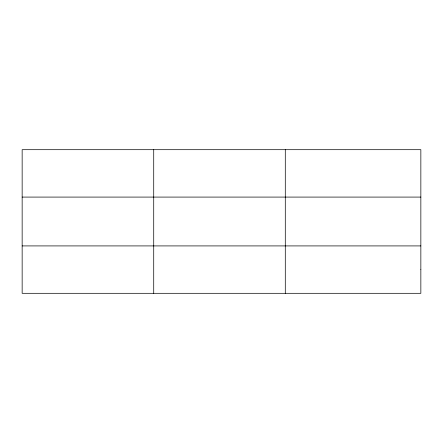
<?xml version="1.0" encoding="UTF-8"?>
<svg xmlns="http://www.w3.org/2000/svg" width="443" height="443" viewBox="0 0 443 443"><rect width="100%" height="100%" fill="white"/><g stroke="black" fill="none" stroke-linecap="round" stroke-linejoin="round"><path stroke-width="0.66" d="M153.721 149.69L153.721 293.31M285.292 149.69L285.292 293.31M22.15 197.085L420.85 197.085M22.15 245.915L420.85 245.915M420.85 269.615L420.85 293.31L22.15 293.31L22.15 149.69L420.85 149.69L420.85 269.615"/></g></svg>
